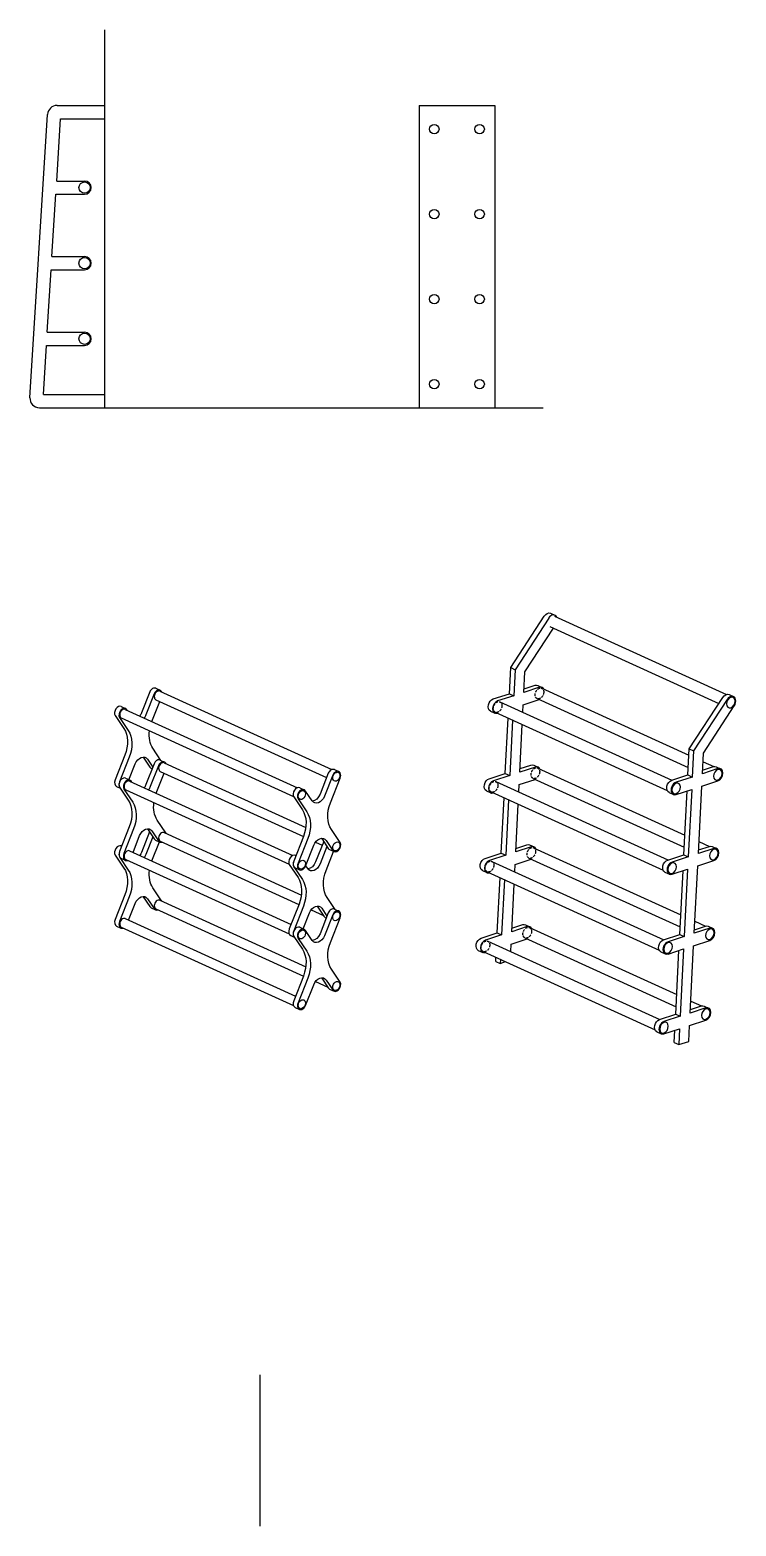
# Model space of a CAD drawing. Header units: millimetres. Extents: x 7085 to 25803, y -5245 to 9436.
# Drawn here: x 11797 to 13668, y 223 to 4184 of the extents above; entities that cross this region are included whole.
import ezdxf

# ---------------------------------------------------------------- set-up
doc = ezdxf.new("R2010")
doc.units = ezdxf.units.MM
doc.linetypes.add('HIDDEN', pattern=[9.525, 6.35, -3.175])
doc.layers.add('PH-1206', color=7, linetype='HIDDEN')
doc.layers.add('PV-1206', color=7, linetype='Continuous')

# ---------------------------------------------------------------- blocks, each defined once
blk = doc.blocks.new('*U28')
at = {"layer": 'PV-1206'}
for p, q in [((8765.4, -5296.8, 3877.6), (8773, -5305.9, 3872.7)), ((8774.3, -5305.9, 3874.8), (9070.4, -5661, 3683.5)), ((8778.9, -5292.1, 3907.2), (8815.1, -5315.6, 3920)), ((8822.6, -5324.7, 3915.1), (8786.5, -5301.1, 3902.3)), ((8790.6, -5305.9, 3900), (9086.7, -5661, 3708.7)), ((8815.1, -5315.6, 3920), (8834.9, -5297.6, 3983.6)), ((8842.4, -5306.7, 3978.7), (8822.6, -5324.7, 3915.1)), ((8834.9, -5297.6, 3983.6), (8842.4, -5306.7, 3978.7)), ((8834.9, -5297.6, 3983.6), (8936.7, -5314.9, 4109.5)), ((8944.3, -5324, 4104.6), (8842.4, -5306.7, 3978.7)), ((8754.3, -5370.8, 3725.2), (8796.5, -5332.5, 3860.5)), ((8804.1, -5341.5, 3855.6), (8761.9, -5379.8, 3720.3)), ((8815.1, -5315.6, 3920), (8822.6, -5324.7, 3915.1)), ((8845.2, -5339.4, 3923.2), (8860.9, -5325.2, 3973.5)), ((8880, -5362, 3935.6), (8845.2, -5339.4, 3923.2)), ((8847.9, -5337, 3931.7), (8872.4, -5353, 3940.5)), ((8860.9, -5325.2, 3973.5), (8947.4, -5339.9, 4080.4)), ((8941.3, -5332.5, 4084.3), (9232.3, -5681.6, 3896.3)), ((8951.3, -5323.5, 4116.5), (8958.9, -5332.5, 4111.6)), ((8957.5, -5332.5, 4109.5), (9253.6, -5687.7, 3918.2)), ((8704.7, -5352, 3682.7), (8712.2, -5361, 3677.8)), ((8713.6, -5361, 3679.9), (9009.7, -5716.2, 3488.6)), ((8718.2, -5347.2, 3712.3), (8754.3, -5370.8, 3725.2)), ((8761.9, -5379.8, 3720.3), (8725.8, -5356.3, 3707.4)), ((8729.9, -5361, 3705.1), (9026, -5716.2, 3513.8)), ((8754.3, -5370.8, 3725.2), (8761.9, -5379.8, 3720.3)), ((8784.5, -5394.6, 3728.4), (8820.8, -5361.6, 3844.8)), ((8830.1, -5353.2, 3874.5), (8835.7, -5348, 3892.8)), ((8835.7, -5348, 3892.8), (8871.6, -5371.3, 3905.6)), ((8867.8, -5366.8, 3908.1), (9128.2, -5679.1, 3739.8)), ((8877.9, -5357.7, 3940.2), (8885.4, -5366.8, 3935.4)), ((8884.1, -5366.8, 3933.3), (9137.5, -5670.7, 3769.5)), ((8644, -5407.1, 3487.9), (8651.5, -5416.2, 3483)), ((8652.9, -5416.2, 3485.1), (8949, -5771.3, 3293.8)), ((8657.5, -5402.4, 3517.5), (8693.6, -5425.9, 3530.3)), ((8701.2, -5435, 3525.5), (8665, -5411.4, 3512.6)), ((8669.2, -5416.2, 3510.3), (8965.2, -5771.3, 3319)), ((8693.6, -5425.9, 3530.3), (8735.8, -5387.6, 3665.6)), ((8743.3, -5396.7, 3660.7), (8701.2, -5435, 3525.5)), ((8723.8, -5449.7, 3533.5), (8760.1, -5416.8, 3649.9)), ((8769.3, -5408.3, 3679.6), (8775, -5403.2, 3697.9)), ((8775, -5403.2, 3697.9), (8810.8, -5426.5, 3710.8)), ((8819.2, -5417.2, 3740.7), (8784.5, -5394.6, 3728.4)), ((8787.2, -5392.2, 3736.9), (8811.7, -5408.1, 3745.6)), ((8807.1, -5421.9, 3713.2), (9067.5, -5734.3, 3545)), ((8817.2, -5412.9, 3745.4), (8824.7, -5421.9, 3740.5)), ((8823.4, -5421.9, 3738.4), (9076.7, -5725.9, 3574.7)), ((8583.2, -5462.3, 3293), (8590.8, -5471.3, 3288.1)), ((8596.8, -5457.5, 3322.6), (8632.9, -5481.1, 3335.5)), ((8632.9, -5481.1, 3335.5), (8675.1, -5442.8, 3470.8)), ((8682.6, -5451.9, 3465.9), (8640.5, -5490.1, 3330.6)), ((8693.6, -5425.9, 3530.3), (8701.2, -5435, 3525.5)), ((8708.6, -5463.5, 3484.8), (8714.3, -5458.3, 3503.1)), ((8714.3, -5458.3, 3503.1), (8750.1, -5481.6, 3515.9)), ((8758.5, -5472.3, 3545.9), (8723.8, -5449.7, 3533.5)), ((8726.4, -5447.3, 3542), (8751, -5463.3, 3550.8)), ((8592.2, -5471.3, 3290.2), (8888.2, -5826.5, 3098.9)), ((8640.5, -5490.1, 3330.6), (8604.3, -5466.6, 3317.7)), ((8608.4, -5471.3, 3315.4), (8904.5, -5826.5, 3124.1)), ((8611.3, -5500.7, 3266.2), (8614.3, -5497.9, 3275.9)), ((8611.3, -5500.7, 3266.2), (8618.9, -5509.7, 3261.3)), ((8632.9, -5481.1, 3335.5), (8640.5, -5490.1, 3330.6)), ((8663.1, -5504.9, 3338.7), (8699.3, -5471.9, 3455.1)), ((8665.7, -5502.5, 3347.2), (8690.2, -5518.4, 3355.9)), ((8746.4, -5477.1, 3518.4), (9006.8, -5789.4, 3350.1)), ((8756.4, -5468, 3550.6), (8764, -5477.1, 3545.7)), ((8762.6, -5477.1, 3543.6), (9016, -5781, 3379.9)), ((8621.9, -5507, 3271), (8618.9, -5509.7, 3261.3)), ((8618.9, -5509.7, 3261.3), (8630.5, -5517.3, 3265.5)), ((8647.9, -5518.7, 3290), (8653.6, -5513.5, 3308.2)), ((8653.6, -5513.5, 3308.2), (8689.4, -5536.8, 3321.1)), ((8697.8, -5527.5, 3351), (8663.1, -5504.9, 3338.7)), ((8685.6, -5532.2, 3323.5), (8946, -5844.6, 3155.3)), ((8695.7, -5523.2, 3355.7), (8703.3, -5532.2, 3350.8)), ((8701.9, -5532.2, 3348.7), (8955.3, -5836.2, 3185)), ((9086.3, -5660.8, 3708.5), (9122.5, -5684.3, 3721.4)), ((9061.7, -5739.5, 3526.6), (9110.4, -5695.3, 3682.6)), ((9120.6, -5702, 3686.2), (9069.3, -5748.5, 3521.7)), ((9072.8, -5665.5, 3678.9), (9080.4, -5674.6, 3674)), ((9085.9, -5679.4, 3673.8), (9120.6, -5702, 3686.2)), ((9130, -5693.4, 3716.5), (9093.9, -5669.9, 3703.6)), ((9122.5, -5684.3, 3721.4), (9142.3, -5666.3, 3785)), ((9122.5, -5684.3, 3721.4), (9130, -5693.4, 3716.5)), ((9149.8, -5675.4, 3780.1), (9130, -5693.4, 3716.5)), ((9142.3, -5666.3, 3785), (9149.8, -5675.4, 3780.1)), ((9142.3, -5666.3, 3785), (9244.1, -5683.6, 3910.9)), ((9251.7, -5692.7, 3906), (9149.8, -5675.4, 3780.1)), ((9152.6, -5708.1, 3724.6), (9168.3, -5693.9, 3774.8)), ((9161.8, -5699.8, 3753.8), (9180.2, -5721.9, 3741.9)), ((9168.3, -5693.9, 3774.8), (9261.9, -5709.8, 3890.6)), ((9258.7, -5692.2, 3917.9), (9266.3, -5701.3, 3913)), ((9012.1, -5720.7, 3484.1), (9019.6, -5729.8, 3479.2)), ((9025.1, -5734.5, 3479), (9059.9, -5757.1, 3491.4)), ((9025.6, -5715.9, 3513.7), (9061.7, -5739.5, 3526.6)), ((9069.3, -5748.5, 3521.7), (9033.2, -5725, 3508.8)), ((9061.7, -5739.5, 3526.6), (9069.3, -5748.5, 3521.7)), ((9091.9, -5763.3, 3529.7), (9143.1, -5716.7, 3694.1)), ((9143.1, -5716.7, 3694.1), (9179.4, -5740.3, 3707.2)), ((9187.4, -5730.7, 3736.9), (9152.6, -5708.1, 3724.6)), ((9155.3, -5705.7, 3733.1), (9179.8, -5721.7, 3741.8)), ((9185.3, -5726.4, 3741.6), (9192.8, -5735.5, 3736.7)), ((8951.4, -5775.8, 3289.2), (8958.9, -5784.9, 3284.4)), ((8964.9, -5771.1, 3318.8), (9001, -5794.6, 3331.7)), ((9008.6, -5803.7, 3326.8), (8972.4, -5780.2, 3314)), ((9001, -5794.6, 3331.7), (9049.6, -5750.5, 3487.7)), ((9059.9, -5757.1, 3491.4), (9008.6, -5803.7, 3326.8)), ((9031.2, -5818.4, 3334.9), (9082.4, -5771.9, 3499.3)), ((9082.4, -5771.9, 3499.3), (9118.7, -5795.4, 3512.3)), ((9126.6, -5785.9, 3542.1), (9091.9, -5763.3, 3529.7)), ((9094.6, -5760.9, 3538.2), (9119.1, -5776.8, 3547)), ((9101, -5755, 3559), (9119.4, -5777.1, 3547.1)), ((9124.6, -5781.6, 3546.8), (9132.1, -5790.6, 3541.9)), ((8940.3, -5849.8, 3136.9), (8988.9, -5805.6, 3292.9)), ((8999.1, -5812.3, 3296.5), (8947.9, -5858.9, 3132)), ((8964.4, -5789.7, 3284.1), (8999.1, -5812.3, 3296.5)), ((9001, -5794.6, 3331.7), (9008.6, -5803.7, 3326.8)), ((9065.9, -5841.1, 3347.3), (9031.2, -5818.4, 3334.9)), ((9033.8, -5816, 3343.4), (9058.4, -5832, 3352.1)), ((9040.3, -5810.1, 3364.2), (9058.7, -5832.2, 3352.3)), ((8890.6, -5831, 3094.4), (8898.2, -5840.1, 3089.5)), ((8903.7, -5844.8, 3089.3), (8938.4, -5867.4, 3101.7)), ((8904.2, -5826.2, 3124), (8940.3, -5849.8, 3136.9)), ((8947.9, -5858.9, 3132), (8911.7, -5835.3, 3119.1)), ((8918.7, -5869.4, 3067.6), (8928.2, -5860.8, 3098)), ((8940.3, -5849.8, 3136.9), (8947.9, -5858.9, 3132)), ((8970.5, -5873.6, 3140), (9021.7, -5827, 3304.4)), ((9021.7, -5827, 3304.4), (9057.9, -5850.6, 3317.5)), ((9063.8, -5836.7, 3351.9), (9071.4, -5845.8, 3347)), ((8918.7, -5869.4, 3067.6), (8926.3, -5878.5, 3062.7)), ((8938.4, -5867.4, 3101.7), (8926.3, -5878.5, 3062.7)), ((8926.3, -5878.5, 3062.7), (8948.9, -5893.2, 3070.8)), ((8948.9, -5893.2, 3070.8), (8961, -5882.2, 3109.6)), ((8961, -5882.2, 3109.6), (8997.2, -5905.7, 3122.6)), ((9005.2, -5896.2, 3152.4), (8970.5, -5873.6, 3140)), ((8973.1, -5871.2, 3148.6), (8997.6, -5887.1, 3157.3)), ((8979.6, -5865.3, 3169.3), (8998, -5887.4, 3157.4)), ((9003.1, -5891.9, 3157.1), (9010.7, -5901, 3152.2))]:
    blk.add_line(p, q, dxfattribs=at)
at = {"layer": 'PV-1206', "extrusion": (0.596103, 0.704479, -0.385188)}
for centre, major_axis, start_param, end_param in [((8774.9, -5296.8, 3892.3), (-9.5, 0, -14.7), 0, 2.56791), ((8714.2, -5352, 3697.4), (-9.5, 0, -14.7), 0, 2.56791), ((8941.8, -5323.5, 4101.8), (9.5, 0, 14.7), -1.359081, 0), ((8868.4, -5357.7, 3925.6), (9.5, 0, 14.7), -0.573683, 0), ((8653.5, -5407.1, 3502.6), (-9.5, 0, -14.7), 0, 2.56791), ((8807.7, -5412.9, 3730.7), (9.5, 0, 14.7), -0.573683, 0), ((8592.7, -5462.3, 3307.7), (-9.5, 0, -14.7), 0, 2.56791), ((8746.9, -5468, 3535.9), (9.5, 0, 14.7), -0.573683, 0), ((8686.2, -5523.2, 3341), (9.5, 0, 14.7), -0.573683, 0), ((9082.3, -5665.5, 3693.6), (-9.5, 0, -14.7), 0, 2.56791), ((9249.2, -5692.2, 3903.2), (9.5, 0, 14.7), -1.359081, 0), ((9021.6, -5720.7, 3498.8), (-9.5, 0, -14.7), 0, 2.56791), ((9175.8, -5726.4, 3726.9), (9.5, 0, 14.7), -0.573683, 0), ((8960.9, -5775.8, 3303.9), (-9.5, 0, -14.7), 0, 2.56791), ((9115.1, -5781.6, 3532.1), (9.5, 0, 14.7), -0.573683, 0), ((8900.1, -5831, 3109.1), (-9.5, 0, -14.7), 0, 2.56791), ((9054.3, -5836.7, 3337.2), (9.5, 0, 14.7), -0.573683, 0), ((8993.6, -5891.9, 3142.4), (9.5, 0, 14.7), -0.573683, 0)]:
    blk.add_ellipse(centre, major_axis=major_axis, ratio=0.704479, start_param=start_param, end_param=end_param, dxfattribs=at)
at = {"layer": 'PV-1206', "extrusion": (-0.596103, -0.704479, 0.385188)}
for centre, major_axis, start_param, end_param in [((8782.5, -5305.9, 3887.4), (-9.5, 0, -14.7), -2.56791, 0.5411), ((8949.4, -5332.5, 4096.9), (9.5, 0, 14.7), -0.5411, 1.359081), ((8721.7, -5361, 3692.5), (-9.5, 0, -14.7), -2.56791, 0.5411), ((8875.9, -5366.8, 3920.7), (9.5, 0, 14.7), -0.5411, 0.573683), ((8661, -5416.2, 3497.7), (-9.5, 0, -14.7), -2.56791, 0.5411), ((8815.2, -5421.9, 3725.8), (9.5, 0, 14.7), -0.5411, 0.573683), ((8600.3, -5471.3, 3302.8), (-9.5, 0, -14.7), -2.56791, 0.5411), ((8754.5, -5477.1, 3531), (9.5, 0, 14.7), -0.5411, 0.573683), ((8693.8, -5532.2, 3336.1), (9.5, 0, 14.7), -0.5411, 0.573683), ((9089.9, -5674.6, 3688.7), (-9.5, 0, -14.7), -2.56791, 0.573683), ((9089.9, -5674.6, 3688.7), (-8.1, 0, -12.6), -4.138706, 2.144479), ((9256.8, -5701.3, 3898.3), (-8.1, 0, -12.6), -4.138706, 2.144479), ((9256.8, -5701.3, 3898.3), (9.5, 0, 14.7), -1.782512, 1.359081), ((9029.1, -5729.8, 3493.9), (-9.5, 0, -14.7), -2.56791, 0.573683), ((9029.1, -5729.8, 3493.9), (-8.1, 0, -12.6), -4.138706, 2.144479), ((9183.3, -5735.5, 3722), (-8.1, 0, -12.6), -4.138706, 2.144479), ((9183.3, -5735.5, 3722), (9.5, 0, 14.7), -2.562705, 0.573683), ((8968.4, -5784.9, 3299.1), (-9.5, 0, -14.7), -2.56791, 0.573683), ((8968.4, -5784.9, 3299.1), (-8.1, 0, -12.6), -4.138706, 2.144479), ((9122.6, -5790.6, 3527.2), (-8.1, 0, -12.6), -4.138706, 2.144479), ((9122.6, -5790.6, 3527.2), (9.5, 0, 14.7), -2.562705, 0.573683), ((8907.7, -5840.1, 3104.2), (-9.5, 0, -14.7), -2.56791, 0.573683), ((8907.7, -5840.1, 3104.2), (-8.1, 0, -12.6), -4.138706, 2.144479), ((9061.9, -5845.8, 3332.3), (-8.1, 0, -12.6), -4.138706, 2.144479), ((9061.9, -5845.8, 3332.3), (9.5, 0, 14.7), -2.562705, 0.573683), ((9001.2, -5901, 3137.5), (-8.1, 0, -12.6), -4.138706, 2.144479), ((9001.2, -5901, 3137.5), (9.5, 0, 14.7), -2.562705, 0.573683)]:
    blk.add_ellipse(centre, major_axis=major_axis, ratio=0.704479, start_param=start_param, end_param=end_param, dxfattribs=at)

msp = doc.modelspace()

# ---------------------------------------------------------------- linework, layer by layer
for p, q in [((11995.85672, 3183.82446), (11995.85672, 4183.82446)), ((11797.51669, 3210.38392), (11844.39169, 3960.38392)), ((11869.343, 3983.82446), (11995.85672, 3983.82446)), ((12828.83627, 3983.82446), (13028.83627, 3983.82446)), ((12828.83627, 3983.82446), (12828.83627, 3183.82446)), ((13028.83627, 3983.82446), (13028.83627, 3183.82446)), ((11868.42501, 3783.82446), (11878.73751, 3948.82446)), ((11878.73751, 3948.82446), (11995.85672, 3948.82446)), ((11868.42501, 3783.82446), (11942.44346, 3783.82446)), ((11855.92501, 3583.82446), (11866.23751, 3748.82446)), ((11866.23751, 3748.82446), (11942.44346, 3748.82446)), ((11855.92501, 3583.82446), (11942.44346, 3583.82446)), ((11843.42501, 3383.82446), (11853.73751, 3548.82446)), ((11853.73751, 3548.82446), (11942.44346, 3548.82446)), ((11843.42501, 3383.82446), (11942.44346, 3383.82446)), ((11833.11251, 3218.82446), (11841.23751, 3348.82446)), ((11841.23751, 3348.82446), (11942.44346, 3348.82446)), ((11833.11251, 3218.82446), (11995.85672, 3218.82446)), ((11822.468, 3183.82446), (11995.85672, 3183.82446)), ((11995.85672, 3183.82446), (13156.86219, 3183.82446))]:
    msp.add_line(p, q)
at = {"extrusion": (-1, 0, 0)}
msp.add_line((12406.7606, 623.49068, 450), (12406.7606, 223.49068, 450), dxfattribs=at)
for centre, radius in [((12868.55712, 3921.32446), 12.5), ((12988.55712, 3921.32446), 12.5), ((11942.44346, 3766.32446), 15), ((12868.55712, 3696.32446), 12.5), ((12988.55712, 3696.32446), 12.5), ((11942.44346, 3566.32446), 15), ((12868.55712, 3471.32446), 12.5), ((12988.55712, 3471.32446), 12.5), ((11942.44346, 3366.32446), 15), ((12868.55712, 3246.32446), 12.5), ((12988.55712, 3246.32446), 12.5)]:
    msp.add_circle(centre, radius)
for centre, radius, start, end in [((11869.343, 3958.82446), 25, 90, 176.42366563), ((11942.44346, 3766.32446), 17.5, 270, 90), ((11942.44346, 3566.32446), 17.5, 270, 90), ((11942.44346, 3366.32446), 17.5, 270, 90), ((11822.468, 3208.82446), 25, 176.42366563, 270)]:
    msp.add_arc(centre, radius, start, end)
at = {"layer": 'PH-1206'}
for centre in [(13146.91874, 2427.53031), (13036.22815, 2391.45277), (13136.18951, 2216.39475), (13025.49891, 2180.31721), (13125.46467, 2005.26063), (13014.77408, 1969.18309), (13114.72959, 1794.12317), (13004.039, 1758.04563)]:
    msp.add_ellipse(centre, major_axis=(-6.21466, -13.65203), ratio=0.7044792635, start_param=-4.1387059777, end_param=2.1444793295, dxfattribs=at)
at = {"layer": 'PV-1206', "extrusion": (-1.11022e-16, 0.922838, 0.385188)}
for p, q in [((12114.93638, 2431.42676, -560.59189), (12093.09076, 2375.91501, -560.59189)), ((12126.5634, 2426.13393, -560.59189), (12104.71778, 2370.62218, -560.59189)), ((12130.96997, 2441.15716, -560.59189), (12142.59699, 2435.86432, -560.59189)), ((12141.56122, 2433.58898, -560.59189), (12597.45008, 2226.06003, -560.59189)), ((12039.36396, 2392.84312, -560.59189), (12050.99098, 2387.55029, -560.59189)), ((12049.95521, 2385.27495, -560.59189), (12505.84407, 2177.74599, -560.59189)), ((12055.62169, 2382.69546, -560.59189), (12054.59527, 2384.2205, -560.59189)), ((12120.57786, 2353.12623, -560.59189), (12141.43792, 2406.17668, -560.59189)), ((12131.20346, 2410.83559, -560.59189), (12583.3678, 2205.00211, -560.59189)), ((12023.33037, 2368.86884, -560.59189), (12046.38942, 2334.54286, -560.59189)), ((12034.95739, 2363.57601, -560.59189), (12058.01644, 2329.25003, -560.59189)), ((12039.59745, 2362.52156, -560.59189), (12495.48631, 2154.9926, -560.59189)), ((12049.0241, 2263.88836, -560.59189), (12023.33037, 2198.54512, -560.59189)), ((12060.65112, 2258.59552, -560.59189), (12034.95739, 2193.25229, -560.59189)), ((12097.43876, 2258.61274, -560.59189), (12114.93638, 2232.61527, -560.59189)), ((12144.5668, 2250.40002, -560.59189), (12123.14222, 2282.2929, -560.59189)), ((12059.91278, 2198.92131, -560.59189), (12076.44088, 2240.92075, -560.59189)), ((12126.5634, 2241.56632, -560.59189), (12104.71778, 2186.05457, -560.59189)), ((12109.06578, 2253.31991, -560.59189), (12123.02618, 2232.57793, -560.59189)), ((12138.19042, 2236.27349, -560.59189), (12116.3448, 2180.76173, -560.59189)), ((12118.54066, 2229.28548, -560.59189), (12121.24588, 2228.05401, -560.59189)), ((12142.59699, 2251.29671, -560.59189), (12154.22402, 2246.00388, -560.59189)), ((12142.83048, 2220.97515, -560.59189), (12521.78599, 2048.46767, -560.59189)), ((12153.18824, 2243.72854, -560.59189), (12528.13977, 2073.04374, -560.59189)), ((12603.80217, 2225.91529, -560.59189), (12615.4292, 2220.62245, -560.59189)), ((12026.93465, 2180.97144, -560.59189), (12036.59186, 2176.5753, -560.59189)), ((12034.95739, 2179.0084, -560.59189), (12058.01644, 2144.68242, -560.59189)), ((12050.99098, 2202.98268, -560.59189), (12062.618, 2197.68984, -560.59189)), ((12061.58223, 2195.4145, -560.59189), (12494.21705, 1998.47122, -560.59189)), ((12067.24871, 2192.83502, -560.59189), (12066.22229, 2194.36005, -560.59189)), ((12132.20488, 2163.26578, -560.59189), (12153.06494, 2216.31623, -560.59189)), ((12587.76858, 2216.18489, -560.59189), (12565.92296, 2160.67314, -560.59189)), ((12599.3956, 2210.89206, -560.59189), (12577.54998, 2155.38031, -560.59189)), ((12593.33974, 2137.70554, -560.59189), (12619.03348, 2203.04877, -560.59189)), ((12046.58441, 2173.71557, -560.59189), (12069.64346, 2139.38959, -560.59189)), ((12051.22447, 2172.66111, -560.59189), (12483.85929, 1975.71783, -560.59189)), ((12496.16257, 2153.62697, -560.59189), (12519.22162, 2119.30099, -560.59189)), ((12507.78959, 2148.33414, -560.59189), (12530.84864, 2114.00816, -560.59189)), ((12512.19616, 2177.60125, -560.59189), (12523.82319, 2172.30842, -560.59189)), ((12544.92509, 2142.98115, -560.59189), (12527.42747, 2168.97863, -560.59189)), ((12060.65112, 2074.02791, -560.59189), (12034.95739, 2008.68468, -560.59189)), ((12072.27814, 2068.73508, -560.59189), (12046.58441, 2003.39184, -560.59189)), ((12114.37475, 2060.86438, -560.59189), (12093.09076, 2006.77979, -560.59189)), ((12109.06578, 2068.7523, -560.59189), (12126.5634, 2042.75482, -560.59189)), ((12120.6928, 2063.45946, -560.59189), (12138.19042, 2037.46199, -560.59189)), ((12157.8283, 2058.10648, -560.59189), (12134.76924, 2092.43246, -560.59189)), ((12619.03348, 2032.72505, -560.59189), (12595.97442, 2067.05103, -560.59189)), ((12039.36396, 2023.7079, -560.59189), (12040.63685, 2023.12846, -560.59189)), ((12070.62306, 2006.73134, -560.59189), (12088.06791, 2051.06031, -560.59189)), ((12123.02618, 2048.01032, -560.59189), (12104.71778, 2001.48696, -560.59189)), ((12120.57786, 1983.99101, -560.59189), (12140.52181, 2034.71164, -560.59189)), ((12130.16768, 2039.42503, -560.59189), (12141.7947, 2034.1322, -560.59189)), ((12142.83048, 2036.40754, -560.59189), (12510.15897, 1869.19289, -560.59189)), ((12153.18824, 2059.16093, -560.59189), (12516.51274, 1893.76897, -560.59189)), ((12521.8563, 2048.64649, -560.59189), (12496.16257, 1983.30325, -560.59189)), ((12533.48333, 2043.35365, -560.59189), (12507.78959, 1978.01042, -560.59189)), ((12527.42747, 1970.16713, -560.59189), (12549.27309, 2025.67888, -560.59189)), ((12553.84125, 2033.87552, -560.59189), (12571.74078, 2025.72733, -560.59189)), ((12575.57993, 2035.48296, -560.59189), (12554.29594, 1981.39836, -560.59189)), ((12584.23136, 2022.62889, -560.59189), (12565.92296, 1976.10553, -560.59189)), ((12570.27096, 2043.37087, -560.59189), (12587.76858, 2017.3734, -560.59189)), ((12581.89798, 2038.07804, -560.59189), (12599.3956, 2012.08056, -560.59189)), ((12023.33037, 1999.73362, -560.59189), (12046.38942, 1965.40764, -560.59189)), ((12035.5574, 1993.54761, -560.59189), (12058.01644, 1960.11481, -560.59189)), ((12038.56167, 1991.111, -560.59189), (12050.18869, 1985.81816, -560.59189)), ((12051.22447, 1988.0935, -560.59189), (12483.85929, 1791.15022, -560.59189)), ((12061.58223, 2010.8469, -560.59189), (12489.2989, 1816.14244, -560.59189)), ((12500.56914, 1998.32647, -560.59189), (12501.84204, 1997.74703, -560.59189)), ((12581.71272, 1958.43076, -560.59189), (12601.72699, 2009.33022, -560.59189)), ((12591.37286, 2014.04361, -560.59189), (12602.99988, 2008.75077, -560.59189)), ((12484.53555, 1974.35219, -560.59189), (12507.5946, 1940.02622, -560.59189)), ((12496.76258, 1968.16618, -560.59189), (12519.22162, 1934.73338, -560.59189)), ((12499.76685, 1965.72957, -560.59189), (12511.39387, 1960.43674, -560.59189)), ((12533.29807, 1963.70638, -560.59189), (12527.9891, 1971.59429, -560.59189)), ((12146.20128, 1878.8317, -560.59189), (12123.14222, 1913.15768, -560.59189)), ((12049.0241, 1894.75314, -560.59189), (12023.33037, 1829.4099, -560.59189)), ((12060.65112, 1889.4603, -560.59189), (12034.95739, 1824.11707, -560.59189)), ((12058.99604, 1827.45656, -560.59189), (12076.44088, 1871.78553, -560.59189)), ((12097.43876, 1889.47752, -560.59189), (12114.93638, 1863.48005, -560.59189)), ((12109.06578, 1884.18469, -560.59189), (12126.5634, 1858.18721, -560.59189)), ((12141.56122, 1879.88615, -560.59189), (12528.13977, 1703.90853, -560.59189)), ((12510.22928, 1869.37171, -560.59189), (12484.53555, 1804.02847, -560.59189)), ((12521.8563, 1864.07888, -560.59189), (12496.16257, 1798.73564, -560.59189)), ((12558.64394, 1864.09609, -560.59189), (12576.14156, 1838.09862, -560.59189)), ((12605.77198, 1855.88337, -560.59189), (12584.3474, 1887.77625, -560.59189)), ((12049.95521, 1831.57212, -560.59189), (12500.92592, 1626.282, -560.59189)), ((12118.54066, 1860.15026, -560.59189), (12130.16768, 1854.85742, -560.59189)), ((12131.20346, 1857.13276, -560.59189), (12521.78599, 1679.33245, -560.59189)), ((12521.11797, 1804.40466, -560.59189), (12537.64607, 1846.40411, -560.59189)), ((12542.21423, 1854.60075, -560.59189), (12575.11513, 1839.62366, -560.59189)), ((12587.76858, 1847.04967, -560.59189), (12565.92296, 1791.53792, -560.59189)), ((12570.27096, 1858.80326, -560.59189), (12584.23136, 1838.06128, -560.59189)), ((12599.3956, 1841.75684, -560.59189), (12577.54998, 1786.24509, -560.59189)), ((12579.74584, 1834.76883, -560.59189), (12582.45106, 1833.53736, -560.59189)), ((12593.33974, 1768.57032, -560.59189), (12619.03348, 1833.91355, -560.59189)), ((12603.80217, 1856.78007, -560.59189), (12615.4292, 1851.48723, -560.59189)), ((12026.93465, 1811.83622, -560.59189), (12038.56167, 1806.54339, -560.59189)), ((12039.59745, 1808.81873, -560.59189), (12495.48631, 1601.28977, -560.59189)), ((12488.13983, 1786.45479, -560.59189), (12497.79704, 1782.05865, -560.59189)), ((12496.16257, 1784.49175, -560.59189), (12519.22162, 1750.16577, -560.59189)), ((12512.19616, 1808.46603, -560.59189), (12523.82319, 1803.1732, -560.59189)), ((12544.92509, 1773.84594, -560.59189), (12527.42747, 1799.84341, -560.59189)), ((12507.78959, 1779.19892, -560.59189), (12530.84864, 1744.87294, -560.59189)), ((12521.8563, 1679.51127, -560.59189), (12496.16257, 1614.16803, -560.59189)), ((12533.48333, 1674.21843, -560.59189), (12507.78959, 1608.8752, -560.59189)), ((12553.84125, 1664.74031, -560.59189), (12586.74215, 1649.76321, -560.59189)), ((12570.27096, 1674.23565, -560.59189), (12587.76858, 1648.23818, -560.59189)), ((12581.89798, 1668.94282, -560.59189), (12599.3956, 1642.94534, -560.59189)), ((12619.03348, 1663.58983, -560.59189), (12595.97442, 1697.91581, -560.59189)), ((12527.42747, 1601.03191, -560.59189), (12549.27309, 1656.54366, -560.59189)), ((12591.37286, 1644.90839, -560.59189), (12602.99988, 1639.61555, -560.59189)), ((12499.76685, 1596.59435, -560.59189), (12511.39387, 1591.30152, -560.59189))]:
    msp.add_line(p, q, dxfattribs=at)
at = {"layer": 'PV-1206'}
for centre, major_axis, start_param, end_param in [((12124.75532, 2427.50512, -560.59189), (6.21466, 13.65203), 0, 1.6040598292), ((12136.38234, 2422.21229, -560.59189), (-5.17888, -11.3767), -3.1415926536, 0), ((12136.38234, 2422.21229, -560.59189), (6.21466, 13.65203), -0.5856855435, 1.6040598292), ((12033.14931, 2379.19108, -560.59189), (6.21466, 13.65203), 0, 2.6848988297), ((12044.77633, 2373.89825, -560.59189), (6.21466, 13.65203), -0.4566938238, 2.6848988297), ((12044.77633, 2373.89825, -560.59189), (-5.17888, -11.3767), -3.1415926536, 0), ((12124.75532, 2242.93751, -560.59189), (-6.21466, -13.65203), -0.4566938238, 0), ((12136.38234, 2237.64468, -560.59189), (6.21466, 13.65203), 0, 1.6040598292), ((12148.00936, 2232.35185, -560.59189), (-5.17888, -11.3767), -3.1415926536, 0), ((12148.00936, 2232.35185, -560.59189), (6.21466, 13.65203), -0.5856855435, 1.6040598292), ((12597.58752, 2212.26325, -560.59189), (6.21466, 13.65203), 0, 1.6040598292), ((12609.21454, 2206.97042, -560.59189), (6.21466, 13.65203), -1.5375328244, 1.6040598292), ((12609.21454, 2206.97042, -560.59189), (-5.17888, -11.3767), -4.1387059777, 2.1444793295), ((12033.14931, 2194.62348, -560.59189), (-6.21466, -13.65203), -1.5375328244, 0), ((12044.77633, 2189.33064, -560.59189), (6.21466, 13.65203), 0, 2.6848988297), ((12044.77633, 2189.33064, -560.59189), (-6.21466, -13.65203), -1.5375328244, -0.3621508803), ((12056.40335, 2184.03781, -560.59189), (6.21466, 13.65203), -0.4566938238, 2.6848988297), ((12056.40335, 2184.03781, -560.59189), (-5.17888, -11.3767), -3.1415926536, 0), ((12505.98151, 2163.94921, -560.59189), (6.21466, 13.65203), 0, 2.6848988297), ((12517.60853, 2158.65638, -560.59189), (6.21466, 13.65203), -0.4566938238, 2.6848988297), ((12517.60853, 2158.65638, -560.59189), (-5.17888, -11.3767), -4.1387059777, 2.1444793295), ((12148.00936, 2047.78424, -560.59189), (-5.17888, -11.3767), -3.1415926536, 0), ((12033.14931, 2010.05587, -560.59189), (6.21466, 13.65203), 0, 2.6848988297), ((12136.38234, 2053.07707, -560.59189), (-6.21466, -13.65203), -0.4566938238, 0), ((12148.00936, 2047.78424, -560.59189), (-6.21466, -13.65203), -0.4566938238, 0.5856855435), ((12148.00936, 2047.78424, -560.59189), (6.21466, 13.65203), -0.5856855435, -0.4566938238), ((12609.21454, 2022.40281, -560.59189), (-6.21466, -13.65203), -0.4566938238, 2.6848988297), ((12609.21454, 2022.40281, -560.59189), (-5.17888, -11.3767), -4.1387059777, 2.1444793295), ((12044.77633, 2004.76303, -560.59189), (-6.21466, -13.65203), -1.5375328244, 0), ((12044.77633, 2004.76303, -560.59189), (-6.21466, -13.65203), -1.5375328244, -0.4566938238), ((12056.40335, 1999.4702, -560.59189), (-6.21466, -13.65203), -1.5375328244, 0.5856855435), ((12056.40335, 1999.4702, -560.59189), (-5.17888, -11.3767), -3.1415926536, 0), ((12494.35449, 1984.67444, -560.59189), (6.21466, 13.65203), 0, 2.6848988297), ((12505.98151, 1979.38161, -560.59189), (-6.21466, -13.65203), -1.5375328244, 0), ((12505.98151, 1979.38161, -560.59189), (-6.21466, -13.65203), -1.5375328244, -0.4566938238), ((12517.60853, 1974.08877, -560.59189), (-5.17888, -11.3767), -4.1387059777, 2.1444793295), ((12597.58752, 2027.69564, -560.59189), (-6.21466, -13.65203), -0.4566938238, 0), ((12517.60853, 1974.08877, -560.59189), (-6.21466, -13.65203), -1.5375328244, 1.6040598292), ((12124.75532, 1873.80229, -560.59189), (-6.21466, -13.65203), -0.4566938238, 0), ((12136.38234, 1868.50946, -560.59189), (-5.17888, -11.3767), -3.1415926536, 0), ((12136.38234, 1868.50946, -560.59189), (6.21466, 13.65203), -0.5856855435, -0.4566938238), ((12033.14931, 1825.48826, -560.59189), (-6.21466, -13.65203), -1.5375328244, 0), ((12044.77633, 1820.19542, -560.59189), (-6.21466, -13.65203), -1.5375328244, 0.5856855435), ((12044.77633, 1820.19542, -560.59189), (-5.17888, -11.3767), -3.1415926536, 0), ((12136.38234, 1868.50946, -560.59189), (-6.21466, -13.65203), -0.4566938238, 0.5856855435), ((12585.9605, 1848.42086, -560.59189), (-6.21466, -13.65203), -0.4566938238, 0), ((12597.58752, 1843.12803, -560.59189), (6.21466, 13.65203), 0, 1.6040598292), ((12609.21454, 1837.8352, -560.59189), (6.21466, 13.65203), -1.5375328244, 1.6040598292), ((12609.21454, 1837.8352, -560.59189), (-5.17888, -11.3767), -4.1387059777, 2.1444793295), ((12494.35449, 1800.10683, -560.59189), (-6.21466, -13.65203), -1.5375328244, 0), ((12505.98151, 1794.814, -560.59189), (6.21466, 13.65203), 0, 2.6848988297), ((12505.98151, 1794.814, -560.59189), (-6.21466, -13.65203), -1.5375328244, -0.3621508803), ((12517.60853, 1789.52116, -560.59189), (6.21466, 13.65203), -0.4566938238, 2.6848988297), ((12517.60853, 1789.52116, -560.59189), (-5.17888, -11.3767), -4.1387059777, 2.1444793295), ((12609.21454, 1653.26759, -560.59189), (-5.17888, -11.3767), -4.1387059777, 2.1444793295), ((12609.21454, 1653.26759, -560.59189), (-6.21466, -13.65203), -0.4566938238, 2.6848988297), ((12597.58752, 1658.56042, -560.59189), (-6.21466, -13.65203), -0.4566938238, 0), ((12505.98151, 1610.24639, -560.59189), (-6.21466, -13.65203), -1.5375328244, 0), ((12517.60853, 1604.95355, -560.59189), (-6.21466, -13.65203), -1.5375328244, 1.6040598292), ((12517.60853, 1604.95355, -560.59189), (-5.17888, -11.3767), -4.1387059777, 2.1444793295)]:
    msp.add_ellipse(centre, major_axis=major_axis, ratio=0.7044792635, start_param=start_param, end_param=end_param, dxfattribs=at)
at = {"layer": 'PV-1206', "extrusion": (8.47573e-16, -8.08699e-17, -1)}
for centre in [(12076.33649, 2381.50184, -560.59189), (12087.96351, 2376.20901, -560.59189), (12087.96351, 2191.6414, -560.59189), (12099.59053, 2186.34856, -560.59189), (12076.33649, 2012.36662, -560.59189), (12087.96351, 2007.07379, -560.59189)]:
    msp.add_ellipse(centre, major_axis=(-10.35776, -22.75339), ratio=0.7044792635, start_param=-1.6451326074, end_param=-1.2662714638, dxfattribs=at)
at = {"layer": 'PV-1206', "extrusion": (1.02666e-15, -2.23388e-16, -1)}
for centre in [(11998.75142, 2280.62376, -560.59189), (12010.37844, 2275.33092, -560.59189), (12010.37844, 2090.76331, -560.59189), (12022.00546, 2085.47048, -560.59189), (12471.58362, 2065.38189, -560.59189), (12483.21064, 2060.08905, -560.59189), (11998.75142, 1911.48854, -560.59189), (12010.37844, 1906.1957, -560.59189), (12459.9566, 1886.10711, -560.59189), (12471.58362, 1880.81428, -560.59189), (12471.58362, 1696.24667, -560.59189), (12483.21064, 1690.95383, -560.59189)]:
    msp.add_ellipse(centre, major_axis=(-31.07328, -68.26017), ratio=0.7044792635, start_param=-2.7324819331, end_param=-1.6454925881, dxfattribs=at)
at = {"layer": 'PV-1206', "extrusion": (6.89218e-16, 1.74193e-16, -1)}
msp.add_ellipse((12170.78023, 2336.21201, -560.59189), major_axis=(31.07328, 68.26017), ratio=0.7044792635, start_param=-2.732481933, end_param=-1.9882145775, dxfattribs=at)
at = {"layer": 'PV-1206', "extrusion": (6.73006e-16, -6.2396e-17, -1)}
for centre in [(12093.19516, 2235.33392, -560.59189), (12104.82218, 2045.47348, -560.59189), (12566.02736, 2020.09205, -560.59189), (12093.19516, 1866.1987, -560.59189), (12554.40034, 1840.81728, -560.59189), (12566.02736, 1650.95683, -560.59189)]:
    msp.add_ellipse(centre, major_axis=(10.35776, 22.75339), ratio=0.7044792635, start_param=-1.6451326078, end_param=0.4082880591, dxfattribs=at)
at = {"layer": 'PV-1206', "extrusion": (6.96005e-16, -1.18734e-17, -1)}
for centre in [(12081.56814, 2240.62676, -560.59189), (12093.19516, 2050.76631, -560.59189), (12554.40034, 2025.38489, -560.59189), (12081.56814, 1871.49154, -560.59189), (12542.77332, 1846.11011, -560.59189), (12554.40034, 1656.24967, -560.59189)]:
    msp.add_ellipse(centre, major_axis=(10.35776, 22.75339), ratio=0.7044792635, start_param=0.3711425593, end_param=0.4082880591, dxfattribs=at)
at = {"layer": 'PV-1206', "extrusion": (9.00358e-16, -1.65891e-16, -1)}
for centre in [(12182.40725, 2146.35156, -560.59189), (12170.78023, 1967.07679, -560.59189)]:
    msp.add_ellipse(centre, major_axis=(31.07328, 68.26017), ratio=0.7044792635, start_param=-2.732481933, end_param=-1.9882145775, dxfattribs=at)
at = {"layer": 'PV-1206', "extrusion": (8.95833e-16, -4.18466e-17, -1)}
for centre in [(12560.79571, 2160.96714, -560.59189), (12549.16869, 1981.69236, -560.59189), (12560.79571, 1791.83192, -560.59189)]:
    msp.add_ellipse(centre, major_axis=(-10.35776, -22.75339), ratio=0.7044792635, start_param=-1.6451326074, end_param=0.4082880592, dxfattribs=at)
at = {"layer": 'PV-1206', "extrusion": (7.71789e-16, -4.63716e-17, -1)}
for centre in [(12549.16869, 2166.25997, -560.59189), (12537.54167, 1986.98519, -560.59189), (12549.16869, 1797.12475, -560.59189)]:
    msp.add_ellipse(centre, major_axis=(-10.35776, -22.75339), ratio=0.7044792635, start_param=-1.6451326074, end_param=-0.3711425593, dxfattribs=at)
at = {"layer": 'PV-1206', "extrusion": (6.4322e-16, 7.31476e-17, -1)}
for centre in [(12643.61243, 2120.97014, -560.59189), (12631.98541, 1941.69536, -560.59189), (12643.61243, 1751.83492, -560.59189)]:
    msp.add_ellipse(centre, major_axis=(31.07328, 68.26017), ratio=0.7044792635, start_param=-2.732481933, end_param=-1.6454925881, dxfattribs=at)

# ---------------------------------------------------------------- block references
at = {"layer": 'PV-1206', "extrusion": (-8.32667e-17, 0.922838, 0.385188), "rotation": 220.236612702366}
msp.add_blockref('*U28', (-2904.51975, 701.41154, -1680.44943), dxfattribs=at)

doc.saveas('drawing.dxf')
